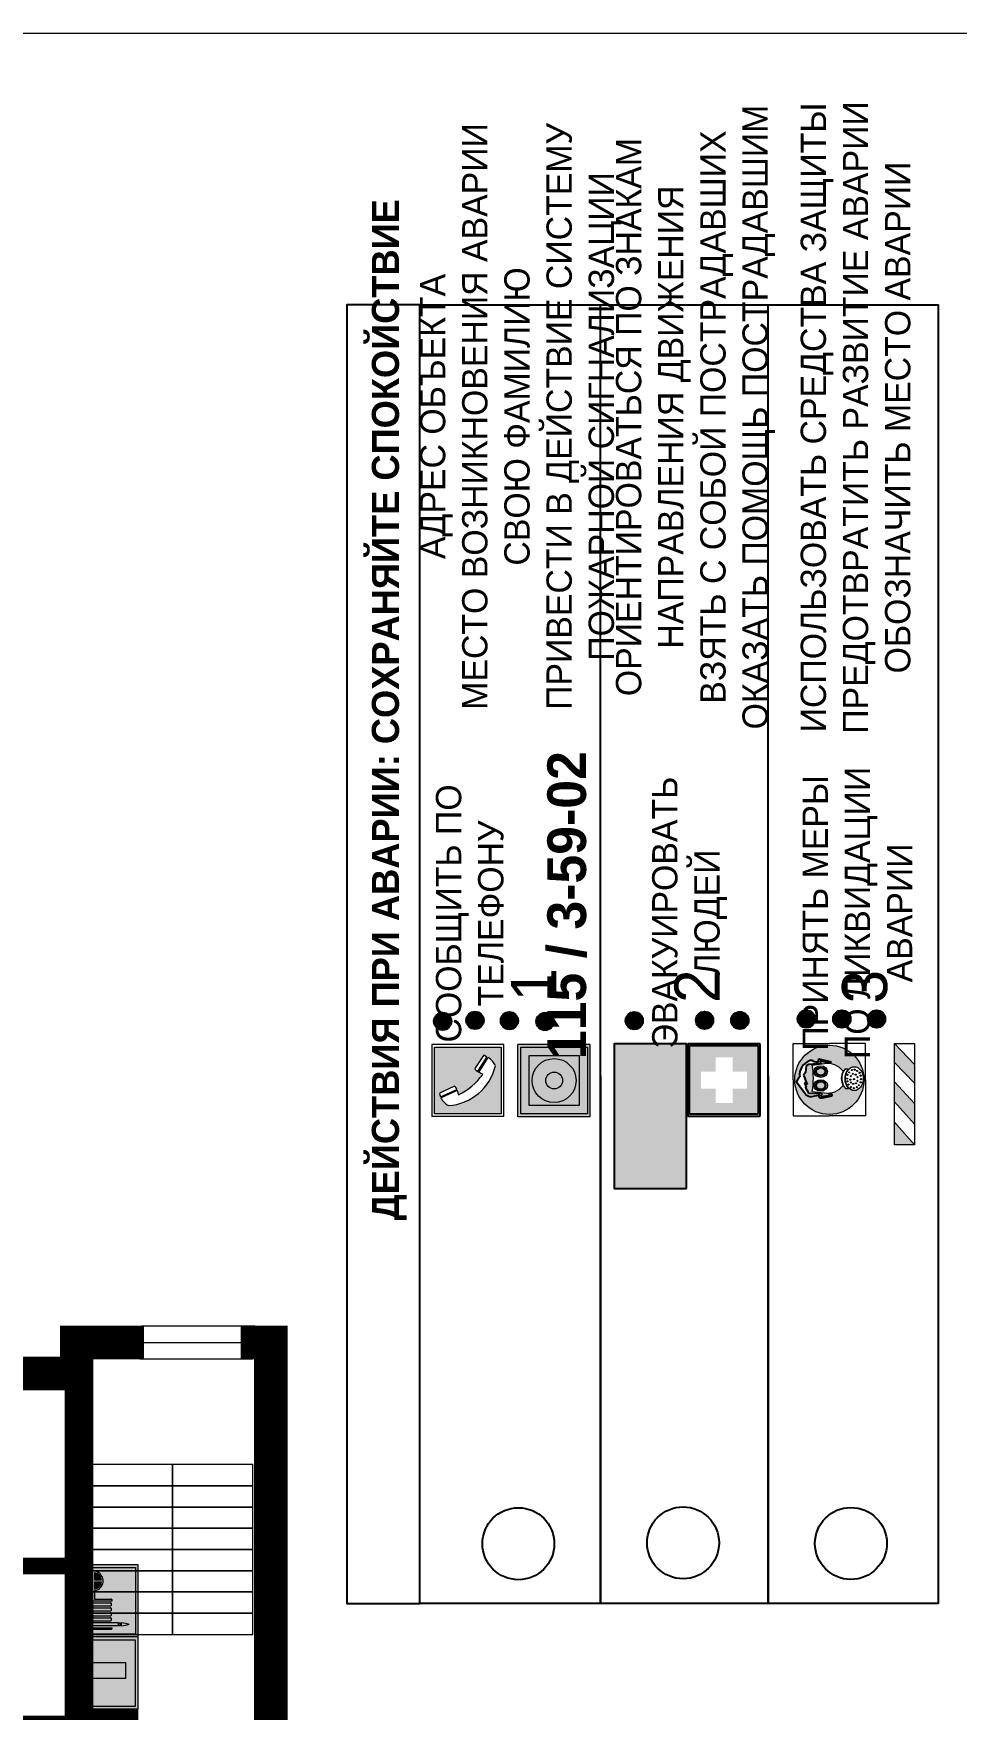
# Model space of a CAD drawing. Header units: millimetres. Extents: x 13114 to 67229, y 22859 to 38520.
# Drawn here: x 20745.5 to 20847.7, y 36552.7 to 36738.2 of the extents above; entities that cross this region are included whole.
import ezdxf

# ---------------------------------------------------------------- set-up
doc = ezdxf.new("R2010")
doc.units = ezdxf.units.MM
doc.styles.add('обычный', font='arial.ttf')

# ---------------------------------------------------------------- blocks, each defined once
blk = doc.blocks.new('A$C38D26F80')
h = blk.add_hatch(color=5)
h.dxf.hatch_style = 1
h.paths.add_polyline_path([(-8.77, -4.48, 1), (-0.19, -4.48, 1)])
h.paths.add_polyline_path([(-6.75, -3.58), (-6.75, -3.31), (-6.62, -3.22), (-6.5, -3.22), (-6.42, -3.3), (-6.39, -3.28), (-6.59, -2.23), (-6.59, -2.01), (-6.38, -1.58), (-4.76, -0.4), (-4.13, -0.79, -0.362848), (-2.1, -2.1, -0.201049), (-2.17, -2.48, 0.085434), (-2.26, -3.13), (-1.9, -3.16), (-2.25, -4.7), (-2.4, -4.59), (-2.43, -4.34), (-2.36, -4.34), (-2.14, -3.34), (-2.47, -3.42), (-2.58, -1.95), (-2.77, -1.58), (-3.58, -1.52), (-3.92, -1.26), (-5.05, -1.73), (-4.87, -1.39), (-5.41, -1.6), (-5.41, -1.46), (-6.13, -1.87), (-6.18, -3.5), (-6.56, -3.47), (-6.37, -4.59), (-6.16, -4.43), (-6.16, -4.66), (-6.36, -4.79), (-6.37, -4.8), (-6.51, -4.76)], flags=16)
h.paths.add_polyline_path([(-6.51, -4.76), (-6.36, -4.79), (-6.37, -4.8)], flags=0)
h.paths.add_polyline_path([(-5.92, -2.34, 0.089508), (-2.67, -2.35), (-2.48, -3.88, -0.268602), (-3.4, -6.18, 0.262449), (-5.2, -6.18, -0.268602), (-6.11, -3.88)], flags=16)
edge = h.paths.add_edge_path(flags=16)
edge.add_ellipse((-5.19, -3.41), major_axis=(0, 0.842), ratio=0.848992, start_angle=0, end_angle=360)
edge = h.paths.add_edge_path(flags=0)
edge.add_ellipse((-5.19, -3.39), major_axis=(0, 0.665), ratio=0.853798, start_angle=0, end_angle=360)
edge = h.paths.add_edge_path(flags=0)
edge.add_ellipse((-5.19, -3.4), major_axis=(0, 0.528), ratio=0.864094, start_angle=0, end_angle=360)
edge = h.paths.add_edge_path(flags=16)
edge.add_ellipse((-3.47, -3.4), major_axis=(0, 0.842), ratio=0.848992, start_angle=0, end_angle=360)
h.paths.add_polyline_path([(-3.13, -6.45), (-3.13, -6.84, 0.383174), (-5.57, -6.85), (-5.57, -6.49, -0.369952)], flags=16)
edge = h.paths.add_edge_path(flags=0)
edge.add_ellipse((-3.47, -3.39), major_axis=(0, 0.665), ratio=0.853798, start_angle=0, end_angle=360)
edge = h.paths.add_edge_path(flags=0)
edge.add_ellipse((-3.47, -3.4), major_axis=(0, 0.528), ratio=0.864094, start_angle=0, end_angle=360)
edge = h.paths.add_edge_path(flags=16)
edge.add_ellipse((-4.34, -7.57), major_axis=(-1.48, 0), ratio=0.744955, start_angle=0, end_angle=360)
h.paths.add_polyline_path([(-5.01, -6.85, -1), (-5.15, -6.85, -1)], flags=0)
h.paths.add_polyline_path([(-5.33, -7.14, -1), (-5.47, -7.14, -1)], flags=0)
h.paths.add_polyline_path([(-4.61, -6.71, -1), (-4.74, -6.71, -1)], flags=16)
h.paths.add_polyline_path([(-5.43, -7.51, -1), (-5.57, -7.51, -1)], flags=0)
h.paths.add_polyline_path([(-4.26, -6.67, -1), (-4.4, -6.67, -1)], flags=16)
h.paths.add_polyline_path([(-4.74, -7.14, -1), (-4.88, -7.14, -1)], flags=0)
h.paths.add_polyline_path([(-4.93, -7.43, -1), (-5.07, -7.43, -1)], flags=0)
h.paths.add_polyline_path([(-4.41, -7.07, -1), (-4.54, -7.07, -1)], flags=0)
h.paths.add_polyline_path([(-5.33, -7.87, -1), (-5.46, -7.87, -1)], flags=0)
h.paths.add_polyline_path([(-3.8, -6.71, -1), (-3.94, -6.71, -1)], flags=16)
h.paths.add_polyline_path([(-4.85, -7.78, -1), (-4.98, -7.78, -1)], flags=0)
h.paths.add_polyline_path([(-3.96, -7.14, -1), (-4.1, -7.14, -1)], flags=0)
h.paths.add_polyline_path([(-4.33, -7.53, -1), (-4.47, -7.53, -1)], flags=0)
h.paths.add_polyline_path([(-5.09, -8.12, -1), (-5.23, -8.12, -1)], flags=0)
h.paths.add_polyline_path([(-3.5, -6.94, -1), (-3.64, -6.94, -1)], flags=0)
h.paths.add_polyline_path([(-4.54, -7.97, -1), (-4.68, -7.97, -1)], flags=0)
h.paths.add_polyline_path([(-3.66, -7.39, -1), (-3.8, -7.39, -1)], flags=0)
h.paths.add_polyline_path([(-4.73, -8.35, -1), (-4.86, -8.35, -1)], flags=0)
h.paths.add_polyline_path([(-4.09, -7.96, -1), (-4.23, -7.96, -1)], flags=0)
h.paths.add_polyline_path([(-3.77, -7.74, -1), (-3.91, -7.74, -1)], flags=0)
h.paths.add_polyline_path([(-3.22, -7.27, -1), (-3.35, -7.27, -1)], flags=0)
h.paths.add_polyline_path([(-4.34, -8.4, -1), (-4.47, -8.4, -1)], flags=0)
h.paths.add_polyline_path([(-3.16, -7.61, -1), (-3.3, -7.61, -1)], flags=0)
h.paths.add_polyline_path([(-3.9, -8.35, -1), (-4.04, -8.35, -1)], flags=0)
h.paths.add_polyline_path([(-3.32, -7.91, -1), (-3.46, -7.91, -1)], flags=0)
h.paths.add_polyline_path([(-3.55, -8.23, -1), (-3.69, -8.23, -1)], flags=0)
at = {"color": 5, "lineweight": 5}
for p, q in [((-4.48, 0), (-8.96, 0)), ((-8.96, 0), (-8.96, -4.48)), ((-4.48, 0), (0, 0)), ((0, 0), (0, -4.48)), ((-6.59, -2.01), (-6.38, -1.58)), ((-6.59, -2.23), (-6.59, -2.01)), ((-6.38, -1.58), (-4.76, -0.4)), ((-6.13, -1.87), (-6.18, -3.5)), ((-5.41, -1.46), (-6.13, -1.87)), ((-4.87, -1.39), (-5.41, -1.6)), ((-5.41, -1.6), (-5.41, -1.46)), ((-3.92, -1.26), (-5.05, -1.73)), ((-5.05, -1.73), (-4.87, -1.39)), ((-4.76, -0.4), (-4.13, -0.79)), ((-3.58, -1.52), (-3.92, -1.26)), ((-2.77, -1.58), (-3.58, -1.52)), ((-2.58, -1.95), (-2.77, -1.58)), ((-2.47, -3.42), (-2.58, -1.95)), ((-6.75, -3.31), (-6.62, -3.22)), ((-6.75, -3.58), (-6.75, -3.31)), ((-6.51, -4.76), (-6.75, -3.58)), ((-6.62, -3.22), (-6.5, -3.22)), ((-6.39, -3.28), (-6.59, -2.23)), ((-6.18, -3.5), (-6.56, -3.47)), ((-6.56, -3.47), (-6.37, -4.59)), ((-6.5, -3.22), (-6.42, -3.3)), ((-6.42, -3.3), (-6.39, -3.28)), ((-5.92, -2.34), (-6.11, -3.88)), ((-2.67, -2.34), (-2.48, -3.88)), ((-2.14, -3.34), (-2.47, -3.42)), ((-2.36, -4.34), (-2.14, -3.34)), ((-1.9, -3.16), (-2.26, -3.13)), ((-2.25, -4.7), (-1.9, -3.16)), ((-8.96, -8.96), (-8.96, -4.48)), ((-6.37, -4.8), (-6.51, -4.76)), ((-6.37, -4.59), (-6.16, -4.43)), ((-6.16, -4.66), (-6.37, -4.8)), ((-6.16, -4.43), (-6.16, -4.66)), ((-2.43, -4.34), (-2.4, -4.59)), ((-2.43, -4.34), (-2.36, -4.34)), ((-2.4, -4.59), (-2.25, -4.7)), ((0, -8.96), (0, -4.48)), ((-5.57, -6.49), (-5.57, -6.85)), ((-3.13, -6.45), (-3.13, -6.84)), ((-4.48, -8.96), (-8.96, -8.96)), ((-4.48, -8.96), (0, -8.96))]:
    blk.add_line(p, q, dxfattribs=at)
at = {"color": 5}
for p, q in [((-6.59, -2.01), (-6.38, -1.58)), ((-6.59, -2.23), (-6.59, -2.01)), ((-6.38, -1.58), (-4.76, -0.4)), ((-6.13, -1.87), (-6.18, -3.5)), ((-5.41, -1.46), (-6.13, -1.87)), ((-4.87, -1.39), (-5.41, -1.6)), ((-5.41, -1.6), (-5.41, -1.46)), ((-3.92, -1.26), (-5.05, -1.73)), ((-5.05, -1.73), (-4.87, -1.39)), ((-4.76, -0.4), (-4.13, -0.79)), ((-3.58, -1.52), (-3.92, -1.26)), ((-2.77, -1.58), (-3.58, -1.52)), ((-2.58, -1.95), (-2.77, -1.58)), ((-2.47, -3.42), (-2.58, -1.95)), ((-6.75, -3.31), (-6.62, -3.22)), ((-6.75, -3.58), (-6.75, -3.31)), ((-6.51, -4.76), (-6.75, -3.58)), ((-6.62, -3.22), (-6.5, -3.22)), ((-6.39, -3.28), (-6.59, -2.23)), ((-6.18, -3.5), (-6.56, -3.47)), ((-6.56, -3.47), (-6.37, -4.59)), ((-6.5, -3.22), (-6.42, -3.3)), ((-6.42, -3.3), (-6.39, -3.28)), ((-2.14, -3.34), (-2.47, -3.42)), ((-2.36, -4.34), (-2.14, -3.34)), ((-2.26, -3.13), (-1.9, -3.16)), ((-1.9, -3.16), (-2.25, -4.7)), ((-6.37, -4.8), (-6.51, -4.76)), ((-6.36, -4.79), (-6.51, -4.76)), ((-6.37, -4.59), (-6.16, -4.43)), ((-6.16, -4.66), (-6.37, -4.8)), ((-6.16, -4.66), (-6.36, -4.79)), ((-6.16, -4.43), (-6.16, -4.66)), ((-2.4, -4.59), (-2.43, -4.34)), ((-2.43, -4.34), (-2.36, -4.34)), ((-2.25, -4.7), (-2.4, -4.59))]:
    blk.add_line(p, q, dxfattribs=at)
at = {"color": 5, "lineweight": 5}
for centre, radius in [((-4.48, -4.48), 4.29), ((-5.5, -7.51), 0.0678), ((-5.4, -7.14), 0.0678), ((-5.4, -7.87), 0.0678), ((-5.16, -8.12), 0.0678), ((-5.08, -6.85), 0.0678), ((-5, -7.43), 0.0678), ((-4.91, -7.78), 0.0678), ((-4.81, -7.14), 0.0678), ((-4.79, -8.35), 0.0678), ((-4.67, -6.71), 0.0678), ((-4.61, -7.97), 0.0678), ((-4.47, -7.07), 0.0678), ((-4.4, -7.53), 0.0678), ((-4.33, -6.67), 0.0678), ((-4.16, -7.96), 0.0678), ((-4.03, -7.14), 0.0678), ((-3.97, -8.35), 0.0678), ((-3.87, -6.71), 0.0678), ((-3.84, -7.74), 0.0678), ((-3.73, -7.39), 0.0678), ((-3.62, -8.23), 0.0678), ((-3.57, -6.94), 0.0678), ((-3.39, -7.91), 0.0678), ((-3.28, -7.27), 0.0678), ((-3.23, -7.61), 0.0678), ((-4.4, -8.4), 0.0678)]:
    blk.add_circle(centre, radius, dxfattribs=at)
at = {"color": 5}
for centre, radius, start, end in [((-3.89, -2.66), 1.88, 17.387, 97.1599), ((-0.35, -3.07), 1.91, 162.2553, 181.7878), ((-2.6, -2.2), 0.511, 326.3906, 11.8614)]:
    blk.add_arc(centre, radius, start, end, dxfattribs=at)
at = {"color": 5, "lineweight": 5}
for centre, radius, start, end in [((-3.66, -4.24), 2.47, 171.573, 231.7124), ((-4.28, 6.66), 9.15, 259.6987, 280.1569), ((-4.93, -4.24), 2.47, 308.2876, 8.427), ((-0.47, -3.05), 1.79, 161.5846, 182.4584), ((-2.6, -2.2), 0.513, 326.4781, 11.7739), ((-4.33, -7.88), 1.87, 50.358, 131.5662), ((-4.3, -7.78), 1.83, 60.5889, 119.4111), ((-4.34, -8.2), 1.82, 48.4943, 132.3565)]:
    blk.add_arc(centre, radius, start, end, dxfattribs=at)
for centre, major_axis, ratio in [((-5.19, -3.41), (0, 0.842), 0.848992), ((-5.19, -3.39), (0, 0.665), 0.853798), ((-5.19, -3.4), (0, 0.528), 0.864094), ((-3.47, -3.4), (0, 0.842), 0.848992), ((-3.47, -3.39), (0, 0.665), 0.853798), ((-3.47, -3.4), (0, 0.528), 0.864094), ((-4.34, -7.57), (-1.48, 0), 0.744955)]:
    blk.add_ellipse(centre, major_axis=major_axis, ratio=ratio, dxfattribs=at)
blk = doc.blocks.new('A$C47DD6509')
at = {"lineweight": 5}
for points in [[(-8.69, 0), (-11.19, 0), (-11.19, -2.22)], [(-4.22, 0), (-6.45, 0), (-8.91, -2.22), (-6.61, -2.22)], [(0, 0), (-2.09, 0), (-4.36, -2.22), (-2.29, -2.22)]]:
    blk.add_hatch(color=242, dxfattribs=at).paths.add_polyline_path(points)
at = {"color": 242, "lineweight": 5}
for p, q in [((-11.19, -2.22), (-8.69, 0)), ((-11.19, -2.22), (-11.19, 0)), ((-11.19, 0), (-8.69, 0)), ((-11.19, 0), (0, 0)), ((-8.91, -2.22), (-6.45, 0)), ((-6.61, -2.22), (-4.22, 0)), ((-4.36, -2.22), (-2.09, 0)), ((-2.29, -2.22), (0, 0)), ((0, 0), (0, -2.22)), ((0, -2.22), (-11.19, -2.22))]:
    blk.add_line(p, q, dxfattribs=at)
blk = doc.blocks.new('A$C32E8229D')
at = {"true_color": 0xffffff}
blk.add_hatch(color=7, dxfattribs=at).paths.add_polyline_path([(0, 0), (0, -8), (16, -8), (16, 0)])
h = blk.add_hatch(color=126)
h.paths.add_polyline_path([(0.2, -0.2), (15.8, -0.2), (15.8, -7.8), (0.2, -7.8)])
h.paths.add_polyline_path([(13.49, -2.05), (12.08, -2.05), (11.37, -2.63, 0.162397), (11.29, -2.84), (11.29, -3.63), (10.35, -3.63), (10.35, -4.05), (11.68, -4.05), (11.68, -3.48), (12.26, -4.28), (11.29, -5.1), (11.29, -6.78), (11.85, -6.78), (11.85, -5.44), (12.8, -4.64), (12.8, -5.94), (14.46, -5.94), (14.46, -5.39), (13.45, -5.39), (13.45, -3.97), (12.46, -2.59), (13.15, -2.59), (13.69, -3.34), (14.18, -3)], flags=16)
h.paths.add_polyline_path([(10.74, -1.82, 1), (11.8, -1.82, 1)], flags=16)
h.paths.add_polyline_path([(9.39, -3.59), (5.99, -3.59), (6.56, -3.03), (5.91, -3.03), (5.1, -3.83), (5.91, -4.64), (6.56, -4.64), (5.99, -4.09), (9.39, -4.09)], flags=16)
h.paths.add_polyline_path([(4.29, -1.08), (1.72, -1.08), (1.72, -6.6), (4.29, -6.6)], flags=16)
at = {"color": 126}
blk.add_lwpolyline([(16, -8), (0, -8), (0, 0), (16, 0)], close=True, dxfattribs=at)
blk = doc.blocks.new('A$C18900ED3')
h = blk.add_hatch(color=126)
h.paths.add_polyline_path([(-0.18, -0.18), (-7.02, -0.18), (-7.02, -7.02), (-0.18, -7.02)])
h.paths.add_polyline_path([(-5.89, -4.46), (-5.89, -2.77), (-4.46, -2.77), (-4.46, -1.31), (-2.77, -1.31), (-2.77, -2.77), (-1.33, -2.77), (-1.33, -4.46), (-2.77, -4.46), (-2.77, -5.89), (-4.46, -5.89), (-4.46, -4.46)], flags=16)
at = {"color": 126}
for p, q in [((-7.2, 0), (-7.2, -7.2)), ((0, 0), (-7.2, 0)), ((0, -7.2), (0, 0)), ((-7.02, -7.02), (-7.02, -0.18)), ((-7.02, -0.18), (-0.18, -0.18)), ((-0.18, -0.18), (-0.18, -7.02)), ((-7.2, -7.2), (0, -7.2)), ((-0.18, -7.02), (-7.02, -7.02))]:
    blk.add_line(p, q, dxfattribs=at)
blk = doc.blocks.new('A$C456E1F9C')
at = {"lineweight": 5}
h = blk.add_hatch(color=242, dxfattribs=at)
h.paths.add_polyline_path([(0.51, -1.47), (0.51, -13.26), (12.29, -13.26), (12.29, -1.47)])
h.paths.add_polyline_path([(5.42, -4.95, -0.254479), (4.78, -5.4), (3.52, -2.53, -0.209735), (4.23, -2.4)], flags=16)
h.paths.add_polyline_path([(8.53, -8.6), (10.87, -10.17), (10.54, -10.76), (8.03, -9.13, -0.192251)], flags=16)
h.paths.add_polyline_path([(4.61, -5.49, 0.005518), (3.87, -5.72, 0.128647), (7.49, -10.01, 0.00809), (7.83, -9.33), (10.47, -10.97, -0.16736), (8.99, -12.25, -0.327862), (1.95, -3.95, -0.166952), (3.36, -2.62)], flags=16)
at = {"color": 242, "lineweight": 5}
for p, q in [((0, -13.77), (0, -0.97)), ((12.8, -0.97), (0, -0.97)), ((4.61, -5.49), (3.36, -2.62)), ((3.52, -2.53), (4.78, -5.4)), ((4.23, -2.4), (5.42, -4.95)), ((12.8, -13.77), (12.8, -0.97)), ((10.81, -10.12), (8.53, -8.6)), ((7.83, -9.33), (10.47, -10.97)), ((8.03, -9.13), (10.54, -10.76)), ((10.54, -10.76), (10.8, -10.3)), ((10.8, -10.3), (10.81, -10.12)), ((0, -13.77), (12.8, -13.77))]:
    blk.add_line(p, q, dxfattribs=at)
blk.add_lwpolyline([(0.51, -1.47), (12.29, -1.47), (12.29, -13.26), (0.51, -13.26)], close=True, dxfattribs=at)
for centre, radius, start, end in [((4.59, -5.34), 2.99, 114.2845, 152.1974), ((4.02, -3.27), 0.891, 76.3284, 123.7092), ((11.12, -3.31), 9.19, 183.9915, 256.6009), ((14.98, -39.1), 35.17, 107.1487, 108.4135), ((13.86, -0.94), 11.08, 205.5536, 234.8762), ((4.68, -4.59), 0.824, 276.9621, 334.0723), ((8.94, -9.5), 0.989, 114.4092, 157.9388), ((-13.31, 0.8), 23.44, 332.5487, 334.4027), ((7.87, -9.46), 3, 291.9291, 329.9329)]:
    blk.add_arc(centre, radius, start, end, dxfattribs=at)
blk = doc.blocks.new('A$C54414219')
at = {"true_color": 0xffffff}
h = blk.add_hatch(color=7, dxfattribs=at)
h.paths.add_polyline_path([(2.39, -9.45), (2.39, -18.3), (11.23, -18.3), (11.23, -9.45)], flags=0)
h.paths.add_polyline_path([(10.71, -13.87, -1), (2.92, -13.87, -1)], flags=0)
h.paths.add_polyline_path([(8.3, -13.87, -1), (5.33, -13.87, -1)], flags=0)
h.paths.add_polyline_path([(0.41, -7.47), (0.41, -20.27), (13.21, -20.27), (13.21, -7.47)])
h.paths.add_polyline_path([(0.92, -19.77), (12.71, -19.77), (12.71, -7.98), (0.92, -7.98)], flags=16)
h.paths.add_polyline_path([(11.23, -9.45), (11.23, -18.3), (2.39, -18.3), (2.39, -9.45)], flags=0)
at = {"lineweight": 5}
h = blk.add_hatch(color=242, dxfattribs=at)
h.paths.add_polyline_path([(12.71, -7.98), (0.92, -7.98), (0.92, -19.77), (12.71, -19.77)])
h.paths.add_polyline_path([(11.23, -18.3), (2.39, -18.3), (2.39, -9.45), (11.23, -9.45)], flags=16)
h.paths.add_polyline_path([(10.71, -13.87, -1), (2.92, -13.87, -1)], flags=0)
h.paths.add_polyline_path([(8.3, -13.87, -1), (5.33, -13.87, -1)], flags=0)
at = {"true_color": 0xffffff}
h = blk.add_hatch(color=7, dxfattribs=at)
h.paths.add_polyline_path([(2.39, -9.45), (2.39, -18.3), (11.23, -18.3), (11.23, -9.45)])
h.paths.add_polyline_path([(10.71, -13.87, -1), (2.92, -13.87, -1)], flags=16)
h.paths.add_polyline_path([(8.3, -13.87, -1), (5.33, -13.87, -1)], flags=0)
at = {"lineweight": 5}
h = blk.add_hatch(color=242, dxfattribs=at)
h.paths.add_polyline_path([(2.92, -13.87, 1), (10.71, -13.87, 1)])
h.paths.add_polyline_path([(8.3, -13.87, -1), (5.33, -13.87, -1)], flags=16)
at = {"color": 242, "lineweight": 5}
for p, q in [((0.41, -20.27), (0.41, -7.47)), ((0.41, -7.47), (13.21, -7.47)), ((0.41, -7.47), (13.21, -7.47)), ((13.21, -20.27), (13.21, -7.47)), ((0.41, -20.27), (13.21, -20.27))]:
    blk.add_line(p, q, dxfattribs=at)
for points in [[(0.92, -7.98), (12.71, -7.98), (12.71, -19.77), (0.92, -19.77)], [(2.39, -9.45), (11.23, -9.45), (11.23, -18.3), (2.39, -18.3)]]:
    blk.add_lwpolyline(points, close=True, dxfattribs=at)
for radius in [3.89, 1.49]:
    blk.add_circle((6.81, -13.87), radius, dxfattribs=at)
blk = doc.blocks.new('A$C3AD82952')
at = {"true_color": 0xf5f5ff}
h = blk.add_hatch(color=7, dxfattribs=at)
h.dxf.hatch_style = 1
h.paths.add_polyline_path([(8.21, 8.73, 0.414214), (7.89, 9.05), (7.22, 9.05), (7.22, 9.92), (7.59, 9.92, 1), (7.57, 10.36), (7.22, 10.36), (7.22, 10.6), (6.43, 10.6), (6.43, 10.36), (6.01, 10.36), (4.74, 9.59), (4.74, 8.69), (4.98, 8.73), (4.98, 9.26), (6.12, 9.91), (6.43, 9.91), (6.43, 9.05), (5.76, 9.05, 0.414214), (5.44, 8.73), (5.44, 2.2), (8.21, 2.2)], flags=0)
h.paths.add_polyline_path([(12.8, 12.8), (0, 12.8), (0, 0), (12.8, 0)])
h.paths.add_polyline_path([(0.51, 12.29), (12.29, 12.29), (12.29, 0.51), (0.51, 0.51)], flags=16)
h.paths.add_polyline_path([(4.74, 9.59), (6.01, 10.36), (6.43, 10.36), (6.43, 10.6), (7.22, 10.6), (7.22, 10.36), (7.59, 10.36, -0.94586), (7.59, 9.92), (7.22, 9.92), (7.22, 9.05), (7.89, 9.05, -0.414214), (8.21, 8.73), (8.21, 2.2), (5.44, 2.2), (5.44, 8.73, -0.414214), (5.76, 9.05), (6.43, 9.05), (6.43, 9.91), (6.12, 9.91), (4.98, 9.26), (4.98, 8.73), (4.74, 8.69)], flags=0)
h = blk.add_hatch(color=242)
h.dxf.hatch_style = 1
h.paths.add_polyline_path([(12.29, 12.29), (0.51, 12.29), (0.51, 0.51), (12.29, 0.51)])
h.paths.add_polyline_path([(4.74, 8.69), (4.74, 9.59), (6.01, 10.36), (6.43, 10.36), (6.43, 10.6), (7.22, 10.6), (7.22, 10.36), (7.59, 10.36, -0.94586), (7.59, 9.92), (7.22, 9.92), (7.22, 9.05), (7.89, 9.05, -0.414214), (8.21, 8.73), (8.21, 2.2), (5.44, 2.2), (5.44, 8.73, -0.414214), (5.76, 9.05), (6.43, 9.05), (6.43, 9.91), (6.12, 9.91), (4.98, 9.26), (4.98, 8.73)], flags=16)
h = blk.add_hatch(color=7, dxfattribs=at)
h.dxf.hatch_style = 1
h.paths.add_polyline_path([(8.21, 8.73, 0.414214), (7.89, 9.05), (7.22, 9.05), (7.22, 9.92), (7.59, 9.92, 1), (7.57, 10.36), (7.22, 10.36), (7.22, 10.6), (6.43, 10.6), (6.43, 10.36), (6.01, 10.36), (4.74, 9.59), (4.74, 8.69), (4.98, 8.73), (4.98, 9.26), (6.12, 9.91), (6.43, 9.91), (6.43, 9.05), (5.76, 9.05, 0.414214), (5.44, 8.73), (5.44, 2.2), (8.21, 2.2)])
at = {"color": 242, "lineweight": 5}
for p, q in [((0, 0), (0, 12.8)), ((0, 12.8), (12.8, 12.8)), ((12.8, 0), (12.8, 12.8)), ((6.01, 10.36), (4.74, 9.59)), ((4.74, 9.59), (4.74, 8.69)), ((4.98, 9.26), (6.12, 9.91)), ((4.98, 8.73), (4.98, 9.26)), ((5.76, 9.05), (6.43, 9.05)), ((6.01, 10.36), (6.43, 10.36)), ((6.12, 9.91), (6.43, 9.91)), ((7.22, 10.6), (6.43, 10.6)), ((6.43, 10.6), (6.43, 10.36)), ((6.43, 9.91), (6.43, 9.05)), ((7.22, 10.36), (7.22, 10.6)), ((7.59, 10.36), (7.22, 10.36)), ((7.22, 9.05), (7.22, 9.92)), ((7.59, 9.92), (7.22, 9.92)), ((7.89, 9.05), (7.22, 9.05)), ((4.74, 8.69), (4.98, 8.73)), ((5.44, 2.2), (5.44, 8.73)), ((8.21, 2.2), (8.21, 8.73)), ((0, 0), (12.8, 0)), ((5.44, 2.2), (8.21, 2.2))]:
    blk.add_line(p, q, dxfattribs=at)
blk.add_lwpolyline([(0.51, 12.29), (12.29, 12.29), (12.29, 0.51), (0.51, 0.51)], close=True, dxfattribs=at)
for centre, radius, start, end in [((5.76, 8.73), 0.32, 90, 180), ((7.58, 10.14), 0.223, 273.1875, 86.8125), ((7.89, 8.73), 0.32, 0, 90)]:
    blk.add_arc(centre, radius, start, end, dxfattribs=at)
blk = doc.blocks.new('A$C37112FD5')
at = {"true_color": 0xf5f5ff}
h = blk.add_hatch(color=7, dxfattribs=at)
h.dxf.hatch_style = 1
h.paths.add_polyline_path([(12.8, -7.4), (0, -7.4), (0, -20.2), (12.8, -20.2)])
h.paths.add_polyline_path([(12.29, -7.91), (12.29, -19.69), (0.51, -19.69), (0.51, -7.91)], flags=16)
h.paths.add_polyline_path([(4.98, -9.04, -0.42597), (5.17, -9.22), (5.17, -12.25), (5.17, -15.29, -0.432244), (4.98, -15.47), (4.83, -15.47, -0.42597), (4.64, -15.29), (4.64, -12.25), (4.64, -9.22, -0.432244), (4.83, -9.04)], flags=0)
h.paths.add_polyline_path([(4.28, -9.22), (4.28, -12.25), (4.28, -15.29, -0.432244), (4.09, -15.47), (3.94, -15.47, -0.42597), (3.75, -15.29), (3.75, -12.25), (3.75, -9.22, -0.432244), (3.94, -9.04), (4.09, -9.04, -0.42597)], flags=0)
h.paths.add_polyline_path([(5.72, -9.04), (5.87, -9.04, -0.42597), (6.06, -9.22), (6.06, -12.25), (6.06, -15.29, -0.432244), (5.87, -15.47), (5.72, -15.47, -0.42597), (5.53, -15.29), (5.53, -12.25), (5.53, -9.22, -0.432244)], flags=0)
h.paths.add_polyline_path([(6.42, -8.9), (6.5, -8.9, -0.42597), (6.69, -9.08), (6.69, -12.03), (8.21, -12.03, -15.824349), (8.21, -12.47), (6.69, -12.47), (6.69, -15.42, -0.432244), (6.5, -15.6), (6.42, -15.6)], flags=0)
h.paths.add_polyline_path([(3.39, -9.22), (3.39, -12.25), (3.39, -15.29, -0.432244), (3.2, -15.47), (3.05, -15.47, -0.42597), (2.85, -15.29), (2.85, -12.25), (2.85, -9.22, -0.432244), (3.05, -9.04), (3.2, -9.04, -0.42597)], flags=0)
h.paths.add_polyline_path([(2.5, -9.22), (2.5, -16.71), (1.96, -16.71), (1.96, -9.22, -0.432244), (2.15, -9.04), (2.31, -9.04, -0.42597)], flags=0)
h.paths.add_polyline_path([(1.61, -8.9), (1.61, -15.6), (1.57, -15.6, -0.42597), (1.37, -15.42), (1.37, -12.03), (1.37, -9.09, -0.432244), (1.57, -8.9)], flags=0)
h.paths.add_polyline_path([(9.76, -10.81), (9.76, -12.03), (8.49, -12.03, -0.336371)], flags=0)
h.paths.add_polyline_path([(8.49, -12.47), (9.76, -12.47), (9.76, -13.7, -0.336371)], flags=0)
h.paths.add_polyline_path([(10.11, -10.81, -0.336371), (11.38, -12.03), (10.11, -12.03)], flags=0)
h.paths.add_polyline_path([(10.11, -12.47), (11.38, -12.47, -0.336371), (10.11, -13.7)], flags=0)
h.paths.add_polyline_path([(2.5, -16.84), (2.5, -17.05), (1.97, -17.05), (1.97, -16.84)], flags=0)
h.paths.add_polyline_path([(2.5, -17.24, -0.033778), (2.24, -18.6, -0.033778), (1.97, -17.24)], flags=0)
h = blk.add_hatch(color=242)
h.dxf.hatch_style = 1
h.paths.add_polyline_path([(12.29, -7.91), (0.51, -7.91), (0.51, -19.69), (12.29, -19.69)])
h.paths.add_polyline_path([(6.42, -15.6), (6.42, -8.9), (6.5, -8.9, -0.42597), (6.69, -9.08), (6.69, -12.03), (8.21, -12.03, -15.824349), (8.21, -12.47), (6.69, -12.47), (6.69, -15.42, -0.432244), (6.5, -15.6)], flags=16)
h.paths.add_polyline_path([(5.87, -15.47), (5.72, -15.47, -0.42597), (5.53, -15.29), (5.53, -12.25), (5.53, -9.22, -0.432244), (5.72, -9.04), (5.87, -9.04, -0.42597), (6.06, -9.22), (6.06, -12.25), (6.06, -15.29, -0.432244)], flags=16)
h.paths.add_polyline_path([(4.98, -15.47), (4.83, -15.47, -0.42597), (4.64, -15.29), (4.64, -12.25), (4.64, -9.22, -0.432244), (4.83, -9.04), (4.98, -9.04, -0.42597), (5.17, -9.22), (5.17, -12.25), (5.17, -15.29, -0.432244)], flags=16)
h.paths.add_polyline_path([(4.09, -15.47), (3.94, -15.47, -0.42597), (3.75, -15.29), (3.75, -12.25), (3.75, -9.22, -0.432244), (3.94, -9.04), (4.09, -9.04, -0.42597), (4.28, -9.22), (4.28, -12.25), (4.28, -15.29, -0.432244)], flags=16)
h.paths.add_polyline_path([(3.2, -15.47), (3.05, -15.47, -0.42597), (2.85, -15.29), (2.85, -12.25), (2.85, -9.22, -0.432244), (3.05, -9.04), (3.2, -9.04, -0.42597), (3.39, -9.22), (3.39, -12.25), (3.39, -15.29, -0.432244)], flags=16)
h.paths.add_polyline_path([(2.5, -17.05), (1.97, -17.05), (1.97, -16.84), (2.5, -16.84)], flags=16)
h.paths.add_polyline_path([(2.5, -17.24, -0.033778), (2.24, -18.6, -0.033778), (1.97, -17.24)], flags=16)
h.paths.add_polyline_path([(2.5, -16.71), (1.96, -16.71), (1.96, -9.22, -0.432244), (2.15, -9.04), (2.31, -9.04, -0.42597), (2.5, -9.22)], flags=16)
h.paths.add_polyline_path([(1.61, -15.6), (1.57, -15.6, -0.42597), (1.37, -15.42), (1.37, -12.03), (1.37, -9.09, -0.432244), (1.57, -8.9), (1.61, -8.9)], flags=16)
h.paths.add_polyline_path([(8.49, -12.47), (9.76, -12.47), (9.76, -13.7, -0.336371)], flags=0)
h.paths.add_polyline_path([(10.11, -13.7), (10.11, -12.47), (11.38, -12.47, -0.336371)], flags=0)
h.paths.add_polyline_path([(8.49, -12.03, -0.336371), (9.76, -10.81), (9.76, -12.03)], flags=0)
h.paths.add_polyline_path([(10.11, -12.03), (10.11, -10.81, -0.336371), (11.38, -12.03)], flags=0)
h = blk.add_hatch(color=7, dxfattribs=at)
h.dxf.hatch_style = 1
h.paths.add_polyline_path([(1.61, -8.9), (1.57, -8.9, 0.432244), (1.37, -9.09), (1.37, -12.03), (1.37, -15.42, 0.42597), (1.57, -15.6), (1.61, -15.6)])
h.paths.add_polyline_path([(2.5, -9.22, 0.42597), (2.31, -9.04), (2.15, -9.04, 0.432244), (1.96, -9.22), (1.96, -16.71), (2.5, -16.71)])
h.paths.add_polyline_path([(2.5, -16.84), (1.97, -16.84), (1.97, -17.05), (2.5, -17.05)])
h.paths.add_polyline_path([(2.5, -17.24), (1.97, -17.24, 0.033778), (2.24, -18.6, 0.033778)])
h.paths.add_polyline_path([(3.39, -12.25), (3.39, -9.22, 0.42597), (3.2, -9.04), (3.05, -9.04, 0.432244), (2.85, -9.22), (2.85, -12.25), (2.85, -15.29, 0.42597), (3.05, -15.47), (3.2, -15.47, 0.432244), (3.39, -15.29)])
h.paths.add_polyline_path([(4.28, -12.25), (4.28, -9.22, 0.42597), (4.09, -9.04), (3.94, -9.04, 0.432244), (3.75, -9.22), (3.75, -12.25), (3.75, -15.29, 0.42597), (3.94, -15.47), (4.09, -15.47, 0.432244), (4.28, -15.29)])
h.paths.add_polyline_path([(5.17, -12.25), (5.17, -9.22, 0.42597), (4.98, -9.04), (4.83, -9.04, 0.432244), (4.64, -9.22), (4.64, -12.25), (4.64, -15.29, 0.42597), (4.83, -15.47), (4.98, -15.47, 0.432244), (5.17, -15.29)])
h.paths.add_polyline_path([(6.06, -12.25), (6.06, -9.22, 0.42597), (5.87, -9.04), (5.72, -9.04, 0.432244), (5.53, -9.22), (5.53, -12.25), (5.53, -15.29, 0.42597), (5.72, -15.47), (5.87, -15.47, 0.432244), (6.06, -15.29)])
h.paths.add_polyline_path([(6.69, -12.47), (8.21, -12.47, 15.824349), (8.21, -12.03), (6.69, -12.03), (6.69, -9.08, 0.42597), (6.5, -8.9), (6.42, -8.9), (6.42, -15.6), (6.5, -15.6, 0.432244), (6.69, -15.42)])
h.paths.add_polyline_path([(8.49, -12.47), (9.76, -12.47), (9.76, -13.7, -0.336371)], flags=16)
h.paths.add_polyline_path([(8.49, -12.03, -0.336371), (9.76, -10.81), (9.76, -12.03)], flags=16)
h.paths.add_polyline_path([(10.11, -12.47), (11.38, -12.47, -0.336371), (10.11, -13.7)], flags=16)
h.paths.add_polyline_path([(10.11, -12.03), (10.11, -10.81, -0.336371), (11.38, -12.03)], flags=16)
h = blk.add_hatch(color=242)
h.dxf.hatch_style = 1
h.paths.add_polyline_path([(9.76, -10.81, 0.336371), (8.49, -12.03), (9.76, -12.03)])
h.paths.add_polyline_path([(10.11, -10.81), (10.11, -12.03), (11.38, -12.03, 0.336371)])
h.paths.add_polyline_path([(11.38, -12.47), (10.11, -12.47), (10.11, -13.7, 0.336371)])
h.paths.add_polyline_path([(9.76, -12.47), (8.49, -12.47, 0.336371), (9.76, -13.7)])
at = {"color": 242, "lineweight": 5}
for p, q in [((0, -20.2), (0, -7.4)), ((0, -7.4), (12.8, -7.4)), ((12.8, -20.2), (12.8, -7.4)), ((1.37, -12.03), (1.37, -9.08)), ((1.57, -8.9), (1.61, -8.9)), ((1.61, -8.9), (1.61, -15.6)), ((1.96, -16.71), (1.96, -9.22)), ((2.15, -9.04), (2.31, -9.04)), ((2.5, -16.71), (2.5, -9.22)), ((2.85, -12.25), (2.85, -9.22)), ((3.05, -9.04), (3.2, -9.04)), ((3.39, -12.25), (3.39, -9.22)), ((3.75, -12.25), (3.75, -9.22)), ((3.94, -9.04), (4.09, -9.04)), ((4.28, -12.25), (4.28, -9.22)), ((4.64, -12.25), (4.64, -9.22)), ((4.83, -9.04), (4.98, -9.04)), ((5.17, -12.25), (5.17, -9.22)), ((5.53, -12.25), (5.53, -9.22)), ((5.72, -9.04), (5.87, -9.04)), ((6.06, -12.25), (6.06, -9.22)), ((6.42, -8.9), (6.42, -15.6)), ((6.5, -8.9), (6.42, -8.9)), ((6.69, -12.03), (6.69, -9.08)), ((9.76, -10.81), (9.76, -12.03)), ((10.11, -10.81), (10.11, -12.03)), ((1.37, -12.03), (1.37, -15.42)), ((2.85, -12.25), (2.85, -15.29)), ((3.39, -12.25), (3.39, -15.29)), ((3.75, -12.25), (3.75, -15.29)), ((4.28, -12.25), (4.28, -15.29)), ((4.64, -12.25), (4.64, -15.29)), ((5.17, -12.25), (5.17, -15.29)), ((5.53, -12.25), (5.53, -15.29)), ((6.06, -12.25), (6.06, -15.29)), ((8.21, -12.03), (6.69, -12.03)), ((8.21, -12.47), (6.69, -12.47)), ((6.69, -12.47), (6.69, -15.42)), ((9.76, -12.03), (8.49, -12.03)), ((9.76, -12.47), (8.49, -12.47)), ((9.76, -12.47), (9.76, -13.7)), ((11.38, -12.03), (10.11, -12.03)), ((11.38, -12.47), (10.11, -12.47)), ((10.11, -12.47), (10.11, -13.7)), ((1.57, -15.6), (1.61, -15.6)), ((1.96, -16.71), (2.5, -16.71)), ((1.97, -16.84), (2.5, -16.84)), ((1.97, -17.05), (1.97, -16.84)), ((2.5, -17.05), (1.97, -17.05)), ((1.97, -17.24), (2.5, -17.24)), ((2.5, -16.84), (2.5, -17.05)), ((3.05, -15.47), (3.2, -15.47)), ((3.94, -15.47), (4.09, -15.47)), ((4.83, -15.47), (4.98, -15.47)), ((5.72, -15.47), (5.87, -15.47)), ((6.42, -15.6), (6.5, -15.6)), ((0, -20.2), (12.8, -20.2))]:
    blk.add_line(p, q, dxfattribs=at)
blk.add_lwpolyline([(0.51, -7.91), (12.29, -7.91), (12.29, -19.69), (0.51, -19.69)], close=True, dxfattribs=at)
for centre, radius, start, end in [((1.56, -9.09), 0.182, 87.1027, 180.6071), ((2.15, -9.22), 0.182, 87.1027, 180.6071), ((2.32, -9.22), 0.182, 359.3929, 92.8973), ((3.04, -9.22), 0.182, 87.1027, 180.6071), ((3.21, -9.22), 0.182, 359.3929, 92.8973), ((3.93, -9.22), 0.182, 87.1027, 180.6071), ((4.1, -9.22), 0.182, 359.3929, 92.8973), ((4.82, -9.22), 0.182, 87.1027, 180.6071), ((4.99, -9.22), 0.182, 359.3929, 92.8973), ((5.71, -9.22), 0.182, 87.1027, 180.6071), ((5.88, -9.22), 0.182, 359.3929, 92.8973), ((6.51, -9.09), 0.182, 359.3929, 92.8973), ((9.93, -12.25), 1.74, 187.2319, 172.7681), ((9.93, -12.25), 1.46, 96.9927, 171.3585), ((9.93, -12.25), 1.46, 8.6415, 83.0073), ((9.93, -12.25), 1.46, 188.6415, 263.0073), ((9.93, -12.25), 1.46, 276.9927, 351.3585), ((1.56, -15.42), 0.182, 179.3929, 272.8973), ((12.17, -15.98), 10.27, 187.041, 194.7793), ((-7.7, -15.98), 10.27, 345.2207, 352.959), ((3.04, -15.29), 0.182, 179.3929, 272.8973), ((3.21, -15.29), 0.182, 267.1027, 0.6071), ((3.93, -15.29), 0.182, 179.3929, 272.8973), ((4.1, -15.29), 0.182, 267.1027, 0.6071), ((4.82, -15.29), 0.182, 179.3929, 272.8973), ((4.99, -15.29), 0.182, 267.1027, 0.6071), ((5.71, -15.29), 0.182, 179.3929, 272.8973), ((5.88, -15.29), 0.182, 267.1027, 0.6071), ((6.51, -15.42), 0.182, 267.1027, 0.6071)]:
    blk.add_arc(centre, radius, start, end, dxfattribs=at)

msp = doc.modelspace()

# ---------------------------------------------------------------- hatches: boundary and pattern name
at = {"lineweight": 0}
h = msp.add_hatch(color=256, dxfattribs=at)
h.dxf.hatch_style = 1
h.paths.add_polyline_path([(20790.78, 36627.94, 1), (20790.78, 36629.87, 1)])
h = msp.add_hatch(color=256, dxfattribs=at)
h.dxf.hatch_style = 1
h.paths.add_polyline_path([(20794.36, 36628.04, 1), (20794.36, 36629.97, 1)])
h = msp.add_hatch(color=256, dxfattribs=at)
h.dxf.hatch_style = 1
h.paths.add_polyline_path([(20798.17, 36628, 1), (20798.17, 36629.93, 1)])
h = msp.add_hatch(color=256, dxfattribs=at)
h.dxf.hatch_style = 1
h.paths.add_polyline_path([(20802.1, 36627.92, 1), (20802.1, 36629.85, 1)])
h = msp.add_hatch(color=256, dxfattribs=at)
h.dxf.hatch_style = 1
h.paths.add_polyline_path([(20811.99, 36628, 1), (20811.99, 36629.94, 1)])
h = msp.add_hatch(color=256, dxfattribs=at)
h.dxf.hatch_style = 1
h.paths.add_polyline_path([(20819.77, 36628.04, 1), (20819.77, 36629.98, 1)])
h = msp.add_hatch(color=256, dxfattribs=at)
h.dxf.hatch_style = 1
h.paths.add_polyline_path([(20823.67, 36628.04, 1), (20823.67, 36629.97, 1)])
h = msp.add_hatch(color=256, dxfattribs=at)
h.dxf.hatch_style = 1
h.paths.add_polyline_path([(20831.03, 36628.19, 1), (20831.03, 36630.13, 1)])
h = msp.add_hatch(color=256, dxfattribs=at)
h.dxf.hatch_style = 1
h.paths.add_polyline_path([(20834.97, 36628.19, 1), (20834.97, 36630.12, 1)])
h = msp.add_hatch(color=256, dxfattribs=at)
h.dxf.hatch_style = 1
h.paths.add_polyline_path([(20838.81, 36628.19, 1), (20838.81, 36630.12, 1)])

# ---------------------------------------------------------------- linework, layer by layer
at = {"color": 5, "lineweight": 0}
msp.add_lwpolyline([(20346.69, 36343.23), (20946.69, 36343.23), (20946.69, 36738.23), (20346.69, 36738.23)], close=True, dxfattribs=at)
for points in [[(20788.24, 36564.46), (20788.24, 36708.22), (20780.19, 36708.22), (20780.19, 36564.46)], [(20788.24, 36564.46), (20788.24, 36708.22), (20845.64, 36708.22), (20845.64, 36564.46)]]:
    msp.add_lwpolyline(points, close=True)
for points in [[(20808.24, 36622.87), (20808.24, 36564.46), (20808.24, 36708.22)], [(20826.81, 36622.87), (20826.81, 36564.46), (20826.81, 36708.22)]]:
    msp.add_lwpolyline(points)
at = {"lineweight": 0}
for points, const_width in [([(20757.72, 36593.36), (20750.27, 36593.36), (20750.27, 36588.04)], 3.71), ([(20771.77, 36549.51), (20771.77, 36593.36), (20768.42, 36593.36)], 3.71), ([(20738.69, 36555.6), (20738.69, 36551.12), (20749.87, 36551.12), (20749.87, 36591.35), (20749.87, 36546.84)], 1.85), ([(20738.39, 36589.92), (20750.88, 36589.92)], 3.71), ([(20750.88, 36590.23), (20750.88, 36551.47), (20757.08, 36551.47)], 2.47), ([(20735.78, 36564.45), (20738.69, 36564.45), (20738.69, 36559.92), (20738.69, 36568.62), (20750.37, 36568.62)], 1.85)]:
    msp.add_lwpolyline(points, dxfattribs=dict(at, const_width=const_width))
for points in [[(20757.49, 36595.18), (20769.98, 36595.18)], [(20757.72, 36593.36), (20770.21, 36593.36)], [(20757.26, 36591.55), (20769.75, 36591.55)]]:
    msp.add_lwpolyline(points, dxfattribs=at)
for points in [[(20752, 36577.5), (20760.88, 36577.5), (20760.88, 36579.85), (20752, 36579.85)], [(20760.88, 36577.5), (20769.77, 36577.5), (20769.77, 36579.85), (20760.88, 36579.85)], [(20752, 36575.14), (20760.88, 36575.14), (20760.88, 36577.5), (20752, 36577.5)], [(20760.88, 36575.14), (20769.77, 36575.14), (20769.77, 36577.5), (20760.88, 36577.5)], [(20752, 36572.79), (20760.88, 36572.79), (20760.88, 36575.14), (20752, 36575.14)], [(20760.88, 36572.79), (20769.77, 36572.79), (20769.77, 36575.14), (20760.88, 36575.14)], [(20752, 36570.44), (20760.88, 36570.44), (20760.88, 36572.79), (20752, 36572.79)], [(20760.88, 36570.44), (20769.77, 36570.44), (20769.77, 36572.79), (20760.88, 36572.79)], [(20752, 36568.09), (20760.88, 36568.09), (20760.88, 36570.44), (20752, 36570.44)], [(20760.88, 36568.09), (20769.77, 36568.09), (20769.77, 36570.44), (20760.88, 36570.44)], [(20752, 36565.74), (20760.88, 36565.74), (20760.88, 36568.09), (20752, 36568.09)], [(20760.88, 36565.74), (20769.77, 36565.74), (20769.77, 36568.09), (20760.88, 36568.09)], [(20752, 36563.39), (20760.88, 36563.39), (20760.88, 36565.74), (20752, 36565.74)], [(20760.88, 36563.39), (20769.77, 36563.39), (20769.77, 36565.74), (20760.88, 36565.74)], [(20752, 36561.04), (20760.88, 36561.04), (20760.88, 36563.39), (20752, 36563.39)], [(20760.88, 36561.04), (20769.77, 36561.04), (20769.77, 36563.39), (20760.88, 36563.39)]]:
    msp.add_lwpolyline(points, close=True, dxfattribs=at)
for centre, radius in [((20790.78, 36628.9), 0.966), ((20794.36, 36629.01), 0.966), ((20798.17, 36628.97), 0.966), ((20802.1, 36628.88), 0.966), ((20811.99, 36628.97), 0.966), ((20819.77, 36629.01), 0.966), ((20823.67, 36629), 0.966), ((20831.03, 36629.16), 0.966), ((20834.97, 36629.16), 0.966), ((20838.81, 36629.16), 0.966), ((20817.39, 36571.18), 3.98), ((20835.97, 36571.11), 3.98), ((20799.16, 36571.08), 3.98)]:
    msp.add_circle(centre, radius)

# ---------------------------------------------------------------- block references
at = {"rotation": 90}
for name, p, xscale, yscale, zscale in [('A$C456E1F9C', (20788.96, 36618.35), 0.625, 0.625, 0.625), ('A$C54414219', (20794.45, 36618.09), 0.625, 0.625, 0.625), ('A$C18900ED3', (20817.92, 36626.41), 1.111111111007631, 1.111111111007631, 1.111111111007631), ('A$C38D26F80', (20829.59, 36626.43), 0.8928571427240968, 0.8928571427240968, 0.8928571427240968), ('A$C37112FD5', (20744.46, 36560.76), 0.6249984004534781, 0.6249984004534781, 0.6249984004534781), ('A$C3AD82952', (20757.08, 36552.76), 0.625, 0.625, 0.625)]:
    msp.add_blockref(name, p, dxfattribs=dict(at, xscale=xscale, yscale=yscale, zscale=zscale))
at = {"xscale": -1, "rotation": 90}
msp.add_blockref('A$C32E8229D', (20809.77, 36626.41), dxfattribs=at)
at = {"color": 242, "true_color": 0xc1121c, "rotation": 90}
msp.add_blockref('A$C47DD6509', (20840.8, 36626.43), dxfattribs=at)

# ---------------------------------------------------------------- texts
at = {"lineweight": 0, "attachment_point": 5, "rotation": 90, "style": 'обычный'}
for s, insert, char_height, width in [('\\pi-8.4,l8.4,t8.4;{\\fProxima Nova Rg|b0|i0|c204|p2;ОРИЕНТИРОВАТЬСЯ ПО ЗНАКАМ \\PНАПРАВЛЕНИЯ ДВИЖЕНИЯ\\PВЗЯТЬ С СОБОЙ ПОСТРАДАВШИХ\\PОКАЗАТЬ ПОМОЩЬ ПОСТРАДАВШИМ}', (20818.77, 36695.78), 2.8, 126.6484), ('\\pi-8.4,l8.4,t8.4;{\\fProxima Nova Rg|b0|i0|c204|p2;ИСПОЛЬЗОВАТЬ СРЕДСТВА ЗАЩИТЫ \\PПРЕДОТВРАТИТЬ РАЗВИТИЕ АВАРИИ\\PОБОЗНАЧИТЬ МЕСТО АВАРИИ}', (20836.5, 36695.73), 2.8, 126.6484), ('\\pi-8.4,l8.4,t8.4;{\\fProxima Nova Rg|b0|i0|c204|p2;АДРЕС ОБЪЕКТА\\PМЕСТО ВОЗНИКНОВЕНИЯ АВАРИИ\\PСВОЮ ФАМИЛИЮ\\PПРИВЕСТИ В ДЕЙСТВИЕ СИСТЕМУ \\PПОЖАРНОЙ СИГНАЛИЗАЦИИ}', (20799.41, 36695.85), 2.8, 126.6484), ('{\\fProxima Nova Rg|b1|i0|c204|p2;ДЕЙСТВИЯ ПРИ АВАРИИ: СОХРАНЯЙТЕ СПОКОЙСТВИЕ\\H1.6644x; }', (20784.88, 36663.4), 3, 175.1736), ('{\\fProxima Nova Rg|b1|i0|c0|p2;\\H1.0714x;115 / 3-59-02\\H1.2822x; }', (20804.57, 36641.76), 4, 126.6484), ('{\\fProxima Nova Rg|b0|i0|c204|p2;ПРИНЯТЬ МЕРЫ \\PПО ЛИКВИДАЦИИ \\PАВАРИИ}', (20836.69, 36640.9), 2.8, 126.6484), ('{\\fProxima Nova Rg|b0|i0|c204|p2;СООБЩИТЬ ПО \\PТЕЛЕФОНУ}', (20793.79, 36640.84), 2.8, 126.6484), ('{\\fProxima Nova Rg|b0|i0|c204|p2;ЭВАКУИРОВАТЬ \\PЛЮДЕЙ}', (20818.11, 36640.94), 2.8, 126.6484), ('{\\fProxima Nova Rg|b0|i0|c204|p2;1\\H1.1667x; }', (20800.86, 36632.94), 5, 126.6484), ('{\\fProxima Nova Rg|b0|i0|c204|p2;2\\H1.1967x; }', (20818.94, 36632.79), 5, 126.6484), ('{\\fProxima Nova Rg|b0|i0|c204|p2;3\\H1.1967x; }', (20837.52, 36632.73), 5, 126.6484)]:
    msp.add_mtext(s, dxfattribs=dict(at, insert=insert, char_height=char_height, width=width))

doc.saveas('drawing.dxf')
